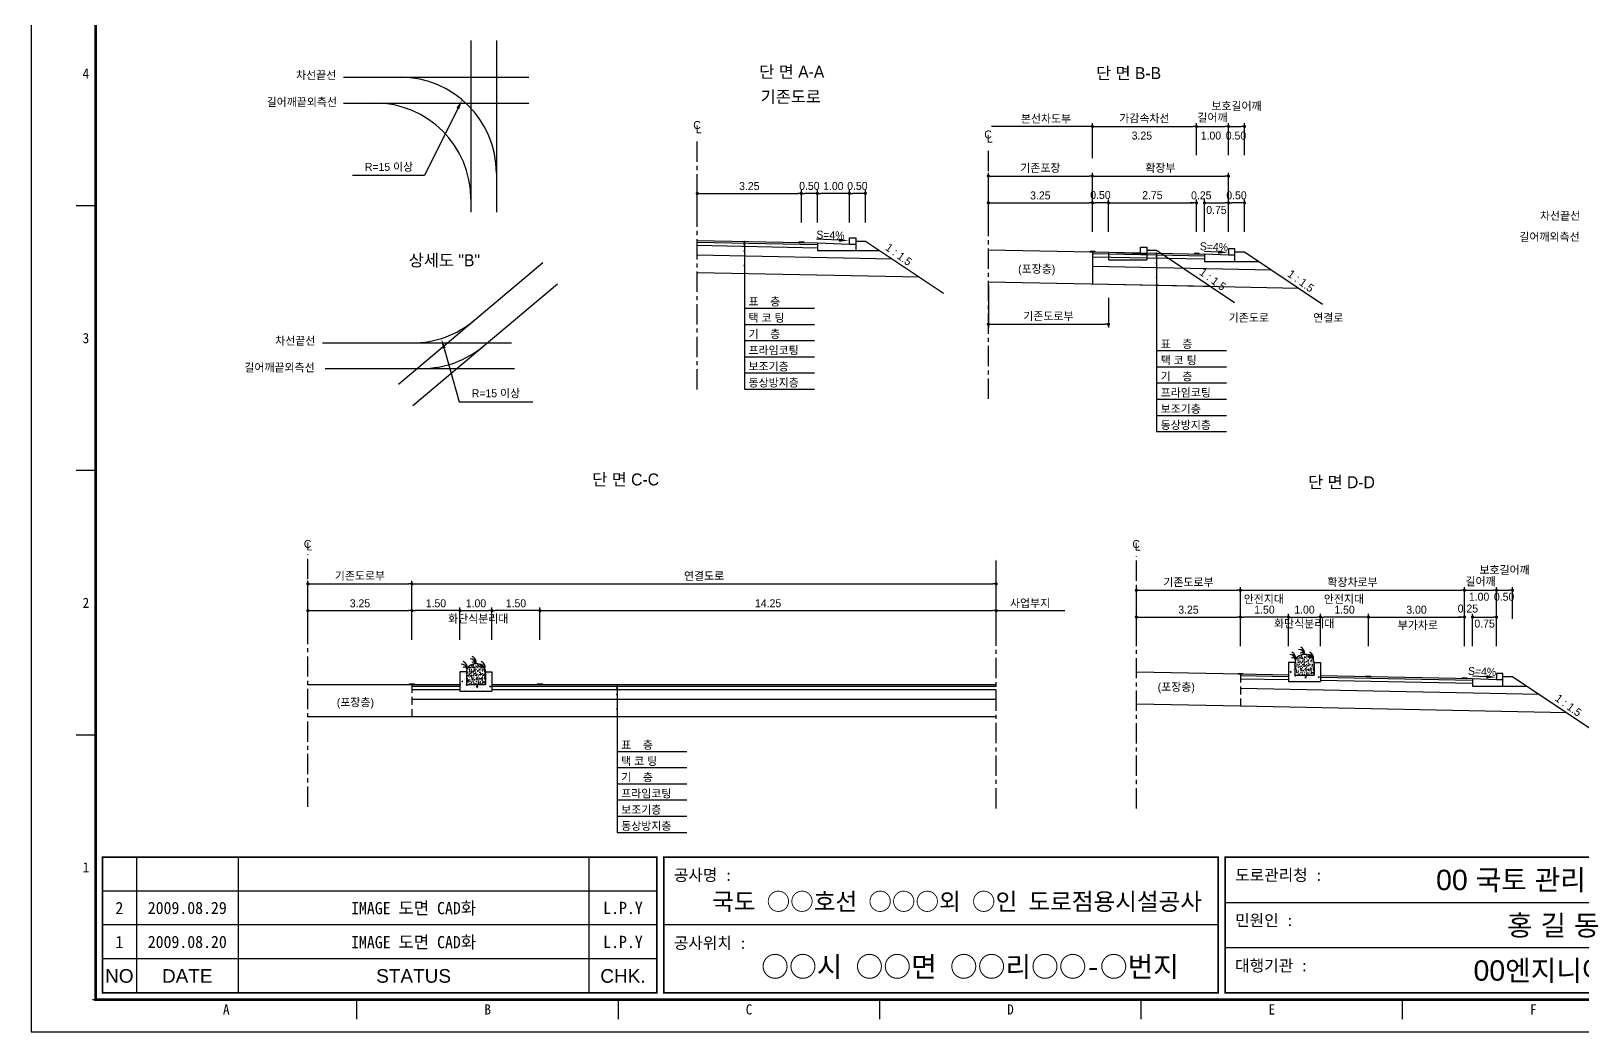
# Model space of a CAD drawing. Header units: millimetres. Extents: x 452 to 876, y 0 to 299.
# Drawn here: x 452.2 to 694.6, y -0.3 to 156.1 of the extents above; entities that cross this region are included whole.
import ezdxf
from ezdxf.enums import TextEntityAlignment as Align

# ---------------------------------------------------------------- set-up
doc = ezdxf.new("R2010")
doc.units = ezdxf.units.MM
doc.linetypes.add('CENTER', pattern=[50.8, 31.75, -6.35, 6.35, -6.35])
doc.linetypes.add('HIDDEN', pattern=[9.525, 6.35, -3.175])
for name, color, linetype in [('CC-GSTR-0004', 4, 'Continuous'), ('CZ-DIMT-0002', 7, 'Continuous'), ('CZ-EXST-0002', 1, 'Continuous'), ('CZ-LIN1-0007', 7, 'Continuous'), ('CZ-LIN2-0003', 3, 'Continuous'), ('CZ-LINE-0001', 7, 'Continuous'), ('CZ-TEXT-BOX0', 7, 'Continuous'), ('TITLE', 7, 'Continuous')]:
    doc.layers.add(name, color=color, linetype=linetype)
doc.styles.add('견고딕', font='arial.ttf')
doc.styles.add('돋움', font='')
doc.styles.add('돋음체', font='')
doc.styles.get('돋움').set_extended_font_data('Dotum')
doc.styles.get('돋음체').set_extended_font_data('DotumChe')

# ---------------------------------------------------------------- blocks, each defined once
blk = doc.blocks.new('_Dot')
at = {"color": 0, "linetype": 'ByBlock', "lineweight": -2}
blk.add_line((-0.5, 0), (-1, 0), dxfattribs=at)
at = {"color": 0, "linetype": 'ByBlock', "const_width": 0.5}
blk.add_lwpolyline([(-0.25, 0, 1), (0.25, 0, 1)], format="xyb", close=True, dxfattribs=at)

msp = doc.modelspace()

# ---------------------------------------------------------------- hatches: boundary and pattern name
at = {"layer": 'CZ-EXST-0002'}
h = msp.add_hatch(dxfattribs=at)
h.set_pattern_fill('AR-SAND', color=256, scale=0.01, style=0)
h.set_pattern_definition([(37.5, (-459.5046, 3538.2849), (-0.016000313, 0.489413237), [0, -0.38608, 0, -0.4318, 0, -0.41275]), (7.5, (-459.5046, 3538.2849), (0.44952328, 0.7168251), [0, -0.20828, 0, -0.34798, 0, -0.13335]), (327.5, (-459.817, 3538.2849), (0.79099237, 0.001437185), [0, -0.127, 0, -0.4572, 0, -0.5969]), (317.5, (-459.817, 3538.2849), (0.76355645, 0.22292932), [0, -0.0635, 0, -0.29972, 0, -0.3429])])
edge = h.paths.add_edge_path()
edge.add_ellipse((651.11, 57.44), major_axis=(-1.5, 0), ratio=0.829212, start_angle=180, end_angle=360)
edge.add_line((649.61, 57.44), (649.61, 55.44))
edge.add_line((649.61, 55.44), (652.61, 55.44))
edge.add_line((652.61, 55.44), (652.61, 57.44))
h = msp.add_hatch(dxfattribs=at)
h.set_pattern_fill('AR-SAND', color=256, scale=0.01, style=0)
h.set_pattern_definition([(37.5, (-588.90746, 3536.82172), (-0.016000313, 0.489413237), [0, -0.38608, 0, -0.4318, 0, -0.41275]), (7.5, (-588.90746, 3536.8217), (0.44952328, 0.7168251), [0, -0.20828, 0, -0.34798, 0, -0.13335]), (327.5, (-589.2199, 3536.82172), (0.79099237, 0.001437185), [0, -0.127, 0, -0.4572, 0, -0.5969]), (317.5, (-589.2199, 3536.8217), (0.76355645, 0.22292932), [0, -0.0635, 0, -0.29972, 0, -0.3429])])
edge = h.paths.add_edge_path()
edge.add_ellipse((521.71, 55.98), major_axis=(-1.5, 0), ratio=0.829212, start_angle=180, end_angle=360)
edge.add_line((520.21, 55.98), (520.21, 53.98))
edge.add_line((520.21, 53.98), (523.21, 53.98))
edge.add_line((523.21, 53.98), (523.21, 55.98))
at = {"layer": 'CZ-LIN1-0007'}
for points in [[(572.9, 123.01), (572.9, 123.13), (572.15, 123.15), (572.15, 123.02)], [(618.36, 121.55), (618.36, 121.68), (617.61, 121.69), (617.61, 121.57)], [(634.61, 121.23), (634.61, 121.35), (633.86, 121.37), (633.86, 121.24)], [(512.09, 53.98), (512.09, 54.1), (511.34, 54.1), (511.34, 53.98)], [(532.09, 53.98), (532.09, 54.1), (531.34, 54.1), (531.34, 53.98)], [(641.49, 55.59), (641.49, 55.72), (640.74, 55.73), (640.74, 55.61)], [(661.49, 55.19), (661.49, 55.32), (660.74, 55.33), (660.74, 55.21)], [(676.49, 54.89), (676.49, 55.02), (675.74, 55.03), (675.74, 54.91)]]:
    msp.add_hatch(color=256, dxfattribs=at).paths.add_polyline_path(points)

# ---------------------------------------------------------------- linework, layer by layer
at = {"color": 0, "linetype": 'ByBlock', "lineweight": -2}
for p, q in [((617.74, 141.15), (617.49, 141.15)), ((603.21, 65.53), (603.46, 65.53))]:
    msp.add_line(p, q, dxfattribs=at)
at = {"color": 0, "linetype": 'ByBlock', "const_width": 0.25}
for points in [[(617.86, 141.15, 1), (618.11, 141.15, 1)], [(603.09, 65.53, 1), (602.84, 65.53, 1)]]:
    msp.add_lwpolyline(points, format="xyb", close=True, dxfattribs=at)
at = {"layer": 'CC-GSTR-0004'}
for p, q in [((580.03, 123.76), (581.03, 123.76)), ((580.03, 122.76), (580.03, 123.76)), ((581.03, 123.76), (581.03, 121.76)), ((575.03, 122.96), (580.03, 122.76)), ((575.03, 122.96), (575.03, 121.76)), ((575.03, 121.76), (581.03, 121.76)), ((580.03, 122.76), (581.03, 122.76))]:
    msp.add_line(p, q, dxfattribs=at)
for points in [[(640.24, 121.06), (639.24, 121.06), (635.49, 121.21), (635.49, 120.06), (640.24, 120.06), (640.24, 122.06), (639.24, 122.06), (639.24, 121.06)], [(682.11, 54.73), (681.11, 54.73), (677.36, 54.88), (677.36, 53.73), (682.11, 53.73), (682.11, 55.73), (681.11, 55.73), (681.11, 54.73)]]:
    msp.add_lwpolyline(points, dxfattribs=at)
at = {"layer": 'CZ-EXST-0002'}
for p, q in [((520.92, 154.57), (520.92, 127.79)), ((524.9, 154.57), (524.9, 127.79)), ((501.02, 148.83), (529.97, 148.83)), ((501.02, 144.81), (529.97, 144.81)), ((601.74, 121.88), (620.49, 121.51)), ((620.49, 121.51), (625.49, 121.31)), ((620.49, 121.51), (620.49, 120.31)), ((625.49, 122.31), (626.49, 122.31)), ((625.49, 121.31), (625.49, 122.31)), ((625.49, 121.31), (626.49, 121.31)), ((626.49, 122.31), (626.49, 120.31)), ((626.49, 121.81), (627.99, 121.81)), ((627.99, 121.81), (640.19, 113.67)), ((509.63, 100.92), (532.18, 119.91)), ((620.49, 120.31), (626.49, 120.31)), ((511.84, 97.55), (534.44, 116.58)), ((601.74, 116.88), (636.41, 116.19)), ((497.76, 107.35), (527.24, 107.35)), ((498.17, 103.35), (527.72, 103.35)), ((519.64, 55.81), (519.64, 55.81)), ((641.11, 55.6), (624.86, 55.93)), ((648.63, 56.34), (648.63, 56.34)), ((648.9, 55.91), (649.05, 55.9)), ((648.91, 55.91), (649.03, 56.06)), ((649.02, 55.89), (648.99, 56.05)), ((649.04, 57.27), (649.04, 57.27)), ((649.35, 56.34), (649.35, 56.34)), ((649.36, 56.27), (649.36, 56.27)), ((649.38, 57.18), (649.38, 57.18)), ((649.45, 56.35), (649.45, 56.35)), ((649.5, 57.15), (649.5, 57.15)), ((652.62, 55.86), (652.62, 55.86)), ((652.65, 56.77), (652.65, 56.77)), ((653.07, 57.1), (653.07, 57.1)), ((653.11, 57.1), (653.11, 57.1)), ((653.22, 56.03), (653.22, 56.03)), ((653.25, 56.87), (653.25, 56.87)), ((653.28, 56.86), (653.28, 56.86)), ((653.42, 56.1), (653.42, 56.1)), ((653.58, 55.98), (653.58, 55.98)), ((495.46, 53.98), (511.71, 53.98)), ((519.21, 54.19), (519.25, 54.24)), ((519.21, 54.01), (519.27, 54)), ((519.22, 54.88), (519.22, 54.88)), ((519.28, 54), (519.25, 54.24)), ((519.37, 53.89), (519.37, 53.89)), ((519.46, 53.51), (519.46, 53.51)), ((519.49, 54.45), (519.65, 54.44)), ((519.51, 54.45), (519.63, 54.59)), ((519.62, 54.43), (519.59, 54.59)), ((519.91, 54.03), (519.91, 54.03)), ((519.94, 54.88), (519.94, 54.88)), ((519.95, 54.8), (519.95, 54.8)), ((519.97, 55.72), (519.97, 55.72)), ((520.01, 53.97), (520.01, 53.97)), ((520.04, 54.89), (520.04, 54.89)), ((520.1, 55.69), (520.1, 55.69)), ((520.19, 53.99), (520.19, 53.99)), ((520.2, 53.94), (520.33, 53.85)), ((520.21, 53.93), (520.34, 53.98)), ((520.32, 53.85), (520.36, 53.98)), ((520.81, 53.45), (520.81, 53.45)), ((521.16, 53.35), (521.16, 53.35)), ((521.76, 53.61), (521.96, 53.82)), ((521.76, 53.62), (521.99, 53.58)), ((521.99, 53.58), (521.96, 53.82)), ((522.17, 53.39), (522.17, 53.39)), ((522.48, 53.54), (522.48, 53.54)), ((522.54, 53.39), (522.54, 53.39)), ((523.21, 54.39), (523.21, 54.39)), ((523.21, 54.2), (523.27, 54.27)), ((523.21, 54.12), (523.29, 54.12)), ((523.26, 54.11), (523.23, 54.27)), ((523.24, 55.31), (523.24, 55.31)), ((523.51, 53.52), (523.51, 53.52)), ((523.53, 53.33), (523.53, 53.33)), ((523.67, 55.64), (523.67, 55.64)), ((523.71, 55.64), (523.71, 55.64)), ((523.79, 53.72), (523.79, 53.72)), ((523.82, 54.56), (523.82, 54.56)), ((523.85, 55.41), (523.85, 55.41)), ((523.85, 53.73), (523.98, 53.65)), ((523.86, 53.72), (524.04, 53.79)), ((523.88, 55.39), (523.88, 55.39)), ((523.97, 53.65), (524.02, 53.8)), ((524.02, 54.63), (524.02, 54.63)), ((524.17, 54.52), (524.17, 54.52)), ((648.61, 55.66), (648.65, 55.7)), ((648.61, 55.47), (648.68, 55.46)), ((648.68, 55.47), (648.65, 55.71)), ((648.78, 55.35), (648.78, 55.35)), ((648.86, 54.97), (648.86, 54.97)), ((649.28, 54.65), (649.28, 54.65)), ((649.32, 55.49), (649.32, 55.49)), ((649.4, 54.63), (649.4, 54.63)), ((649.41, 55.43), (649.41, 55.43)), ((649.6, 55.45), (649.6, 55.45)), ((649.6, 55.4), (649.73, 55.32)), ((649.61, 55.39), (649.74, 55.44)), ((649.71, 54.56), (649.71, 54.56)), ((649.73, 55.32), (649.77, 55.44)), ((650.22, 54.91), (650.22, 54.91)), ((650.57, 54.81), (650.57, 54.81)), ((650.75, 54.57), (650.75, 54.57)), ((651.16, 55.08), (651.39, 55.04)), ((651.17, 55.07), (651.37, 55.28)), ((651.29, 54.44), (651.29, 54.45)), ((651.31, 54.77), (651.31, 54.77)), ((651.39, 55.05), (651.36, 55.29)), ((651.57, 54.85), (651.57, 54.85)), ((651.89, 55), (651.89, 55)), ((651.95, 54.85), (651.95, 54.85)), ((652.11, 54.51), (652.11, 54.51)), ((652.45, 54.45), (652.45, 54.45)), ((652.61, 55.66), (652.68, 55.74)), ((652.61, 55.59), (652.69, 55.58)), ((652.67, 55.57), (652.64, 55.73)), ((652.91, 54.98), (652.91, 54.98)), ((652.93, 54.8), (652.93, 54.8)), ((653.19, 55.18), (653.19, 55.18)), ((653.25, 55.2), (653.38, 55.11)), ((653.26, 55.19), (653.44, 55.26)), ((653.38, 55.11), (653.43, 55.27)), ((653.46, 54.46), (653.46, 54.46)), ((519.88, 53.19), (519.88, 53.19)), ((519.99, 53.16), (519.99, 53.16)), ((520.3, 53.1), (520.3, 53.1)), ((521.35, 53.11), (521.35, 53.11)), ((521.89, 52.98), (521.89, 52.98)), ((521.91, 53.31), (521.91, 53.31)), ((522.71, 53.05), (522.71, 53.05)), ((523.05, 52.98), (523.05, 52.98)), ((524.06, 52.99), (524.06, 52.99)), ((641.11, 50.6), (624.86, 50.93)), ((495.46, 48.98), (511.71, 48.98))]:
    msp.add_line(p, q, dxfattribs=at)
at = {"layer": 'CZ-LIN1-0007'}
for p, q in [((572.15, 123.15), (572.9, 123.13)), ((572.15, 123.02), (572.9, 123.01)), ((572.9, 123.13), (572.9, 123.01)), ((617.61, 121.69), (618.36, 121.68)), ((617.61, 121.57), (618.36, 121.55)), ((618.36, 121.68), (618.36, 121.55)), ((633.86, 121.37), (634.61, 121.35)), ((633.86, 121.24), (634.61, 121.23)), ((634.61, 121.35), (634.61, 121.23)), ((511.34, 53.98), (511.34, 54.1)), ((511.34, 54.1), (512.09, 54.1)), ((512.09, 53.98), (511.34, 53.98)), ((512.09, 54.1), (512.09, 53.98)), ((531.34, 54.1), (532.09, 54.1)), ((531.34, 53.98), (531.34, 54.1)), ((532.09, 53.98), (531.34, 53.98)), ((532.09, 54.1), (532.09, 53.98)), ((640.74, 55.61), (640.74, 55.73)), ((640.74, 55.73), (641.49, 55.72)), ((641.49, 55.59), (640.74, 55.61)), ((641.49, 55.72), (641.49, 55.59)), ((660.74, 55.33), (661.49, 55.32)), ((660.74, 55.21), (660.74, 55.33)), ((661.49, 55.19), (660.74, 55.21)), ((661.49, 55.32), (661.49, 55.19)), ((675.74, 54.91), (675.74, 55.03)), ((675.74, 55.03), (676.49, 55.02)), ((676.49, 54.89), (675.74, 54.91)), ((676.49, 55.02), (676.49, 54.89))]:
    msp.add_line(p, q, dxfattribs=at)
at = {"layer": 'CZ-LIN2-0003'}
for p, q in [((556.28, 123.34), (575.03, 122.96)), ((556.28, 123.09), (575.03, 122.71)), ((556.28, 122.59), (575.03, 122.21)), ((581.03, 123.26), (582.53, 123.26)), ((581.03, 121.76), (584.78, 121.76)), ((582.53, 123.26), (594.73, 115.13)), ((617.99, 121.56), (617.99, 116.56)), ((617.99, 121.56), (635.49, 121.21)), ((617.99, 121.31), (635.49, 120.96)), ((640.24, 121.56), (641.74, 121.56)), ((641.74, 121.56), (653.94, 113.42)), ((556.28, 121.09), (586.7, 120.48)), ((617.99, 120.81), (635.49, 120.46)), ((617.99, 119.31), (645.95, 118.75)), ((640.24, 120.06), (643.99, 120.06)), ((556.28, 118.34), (590.96, 117.65)), ((617.99, 116.56), (650.2, 115.91)), ((520.21, 55.98), (519.21, 55.98)), ((519.21, 55.98), (519.21, 52.98)), ((520.21, 55.98), (520.21, 53.98)), ((523.21, 55.98), (523.21, 53.98)), ((523.21, 55.98), (524.21, 55.98)), ((524.21, 55.98), (524.21, 52.98)), ((649.61, 57.44), (648.61, 57.44)), ((648.61, 57.44), (648.61, 54.44)), ((649.61, 57.44), (649.61, 55.44)), ((652.61, 57.44), (653.61, 57.44)), ((652.61, 57.44), (652.61, 55.44)), ((653.61, 57.44), (653.61, 54.44)), ((511.71, 53.98), (519.21, 53.98)), ((511.71, 53.73), (519.21, 53.73)), ((520.21, 53.98), (523.21, 53.98)), ((524.21, 53.98), (602.96, 53.98)), ((524.21, 53.73), (602.96, 53.73)), ((648.61, 55.45), (641.11, 55.6)), ((648.61, 55.2), (641.11, 55.35)), ((648.61, 54.7), (641.11, 54.85)), ((687.83, 52.42), (641.11, 53.35)), ((648.61, 54.44), (653.61, 54.44)), ((649.61, 55.44), (652.61, 55.44)), ((677.36, 54.88), (653.61, 55.35)), ((677.36, 54.63), (653.61, 55.1)), ((677.36, 54.13), (653.61, 54.6)), ((682.11, 55.23), (683.61, 55.23)), ((682.11, 53.73), (685.86, 53.73)), ((683.61, 55.23), (695.82, 47.09)), ((511.71, 53.23), (519.21, 53.23)), ((511.71, 51.73), (602.96, 51.73)), ((519.21, 52.98), (524.21, 52.98)), ((524.21, 53.23), (602.96, 53.23)), ((511.71, 48.98), (602.96, 48.98)), ((692.08, 49.58), (641.11, 50.6))]:
    msp.add_line(p, q, dxfattribs=at)
for centre, radius, start, end in [((509.9, 133.83), 15, 0, 90), ((505.92, 129.81), 15, 0, 90), ((511.79, 122.35), 15, 270, 310.097), ((513.25, 118.35), 15, 270, 310.097), ((520.73, 57.44), 1, 347.1802, 67.3267), ((648.85, 57.78), 0.88, 7.8639, 92.7752), ((649.31, 57.75), 0.44, 19.771, 124.0366), ((648.74, 58.12), 1, 347.1802, 67.3267), ((650.24, 58.56), 0.88, 7.8639, 92.7752), ((650.7, 58.53), 0.44, 19.771, 124.0366), ((650.13, 58.91), 1, 347.1802, 67.3267), ((651.64, 57.78), 0.88, 7.8639, 92.7752), ((652.09, 57.75), 0.44, 19.771, 124.0366), ((651.53, 58.12), 1, 347.1802, 67.3267), ((519.44, 56.31), 0.88, 7.8639, 92.7752), ((519.9, 56.29), 0.44, 19.771, 124.0366), ((519.34, 56.66), 1, 347.1802, 67.3267), ((520.84, 57.1), 0.88, 7.8639, 92.7752), ((521.3, 57.07), 0.44, 19.771, 124.0366), ((522.23, 56.31), 0.88, 7.8639, 92.7752), ((522.69, 56.29), 0.44, 19.771, 124.0366), ((522.13, 56.66), 1, 347.1802, 67.3267)]:
    msp.add_arc(centre, radius, start, end, dxfattribs=at)
for centre in [(651.11, 57.44), (521.71, 55.98)]:
    msp.add_ellipse(centre, major_axis=(-1.5, 0), ratio=0.829212, start_param=3.141593, end_param=6.283185, dxfattribs=at)
at = {"layer": 'CZ-LINE-0001'}
for p, q in [((617.99, 141.15), (602.24, 141.15)), ((617.99, 136.18), (617.99, 141.65)), ((617.99, 136.68), (617.99, 141.65)), ((618.49, 141.15), (633.74, 141.15)), ((634.24, 136.68), (634.24, 141.65)), ((634.24, 136.68), (634.24, 141.65)), ((634.74, 141.15), (638.74, 141.15)), ((639.24, 136.68), (639.24, 141.65)), ((639.24, 136.68), (639.24, 141.65)), ((639.74, 141.15), (641.24, 141.15)), ((641.74, 136.68), (641.74, 141.65)), ((601.74, 129.73), (601.74, 133.9)), ((602.24, 133.4), (617.49, 133.4)), ((617.99, 129.73), (617.99, 133.9)), ((617.99, 129.73), (617.99, 133.9)), ((618.49, 133.4), (638.74, 133.4)), ((639.24, 129.73), (639.24, 133.9)), ((556.28, 126.13), (556.28, 131.19)), ((572.53, 126.13), (572.53, 131.19)), ((572.53, 126.13), (572.53, 131.19)), ((575.03, 126.13), (575.03, 131.19)), ((575.03, 126.13), (575.03, 131.19)), ((580.03, 128.58), (580.03, 131.19)), ((580.03, 126.13), (580.03, 131.19)), ((582.53, 126.13), (582.53, 131.19)), ((556.78, 130.69), (572.03, 130.69)), ((574.53, 130.69), (573.03, 130.69)), ((579.53, 130.69), (575.53, 130.69)), ((582.03, 130.69), (580.53, 130.69)), ((601.74, 124.68), (601.74, 129.73)), ((602.24, 129.23), (617.49, 129.23)), ((617.99, 124.68), (617.99, 129.73)), ((617.99, 124.68), (617.99, 129.73)), ((619.99, 129.23), (618.49, 129.23)), ((620.49, 124.68), (620.49, 129.73)), ((620.49, 124.68), (620.49, 129.73)), ((620.99, 129.23), (633.74, 129.23)), ((633.74, 129.23), (633.24, 129.23)), ((634.24, 124.68), (634.24, 129.73)), ((634.24, 124.68), (634.24, 129.73)), ((635.49, 124.68), (635.49, 129.73)), ((635.49, 124.68), (635.49, 129.73)), ((635.99, 129.23), (636.49, 129.23)), ((635.99, 129.23), (638.74, 129.23)), ((639.24, 127.12), (639.24, 129.73)), ((639.24, 124.68), (639.24, 129.73)), ((641.24, 129.23), (639.74, 129.23)), ((641.74, 124.68), (641.74, 129.73)), ((563.63, 123.2), (563.63, 100.12)), ((628, 121.36), (628, 93.5)), ((601.74, 116.38), (601.74, 109.76)), ((620.49, 114.38), (620.49, 109.76)), ((563.63, 112.78), (574.57, 112.78)), ((563.63, 110.24), (574.57, 110.24)), ((602.24, 110.26), (619.99, 110.26)), ((563.63, 107.71), (574.57, 107.71)), ((563.63, 105.18), (574.57, 105.18)), ((628, 106.16), (638.93, 106.16)), ((563.63, 102.65), (574.57, 102.65)), ((628, 103.62), (638.93, 103.62)), ((563.63, 100.12), (574.57, 100.12)), ((628, 101.09), (638.93, 101.09)), ((628, 98.56), (638.93, 98.56)), ((628, 96.03), (638.93, 96.03)), ((628, 93.5), (638.93, 93.5)), ((495.46, 66.03), (495.46, 70.2)), ((495.96, 69.7), (511.21, 69.7)), ((511.71, 66.03), (511.71, 70.2)), ((511.71, 66.03), (511.71, 70.2)), ((512.21, 69.7), (602.46, 69.7)), ((602.96, 66.03), (602.96, 70.2)), ((624.86, 65.03), (624.86, 69.21)), ((625.36, 68.71), (640.61, 68.71)), ((641.11, 65.03), (641.11, 69.21)), ((641.11, 65.03), (641.11, 69.21)), ((641.61, 68.71), (675.61, 68.71)), ((676.11, 65.03), (676.11, 69.21)), ((676.11, 64.23), (676.11, 69.21)), ((676.61, 68.71), (680.61, 68.71)), ((681.11, 64.23), (681.11, 69.21)), ((681.11, 64.23), (681.11, 69.21)), ((681.61, 68.71), (683.11, 68.71)), ((683.61, 64.23), (683.61, 69.21)), ((495.46, 60.97), (495.46, 66.03)), ((495.96, 65.53), (511.21, 65.53)), ((511.71, 60.97), (511.71, 66.03)), ((511.71, 60.97), (511.71, 66.03)), ((518.71, 65.53), (512.21, 65.53)), ((519.21, 60.97), (519.21, 66.03)), ((519.21, 60.97), (519.21, 66.03)), ((519.71, 65.53), (523.71, 65.53)), ((524.21, 60.97), (524.21, 66.03)), ((524.21, 60.97), (524.21, 66.03)), ((531.21, 65.53), (524.71, 65.53)), ((531.71, 60.97), (531.71, 66.03)), ((531.71, 60.97), (531.71, 66.03)), ((532.21, 65.53), (602.46, 65.53)), ((602.96, 60.97), (602.96, 66.03)), ((602.96, 60.97), (602.96, 66.03)), ((603.46, 65.53), (613.68, 65.53)), ((624.86, 59.98), (624.86, 65.03)), ((625.36, 64.53), (640.61, 64.53)), ((641.11, 59.98), (641.11, 65.03)), ((641.11, 59.98), (641.11, 65.03)), ((648.11, 64.53), (641.61, 64.53)), ((648.61, 59.98), (648.61, 65.03)), ((648.61, 59.98), (648.61, 65.03)), ((649.11, 64.53), (653.11, 64.53)), ((653.61, 59.98), (653.61, 65.03)), ((653.61, 59.98), (653.61, 65.03)), ((660.62, 64.53), (654.11, 64.53)), ((661.11, 59.98), (661.11, 65.03)), ((661.12, 59.98), (661.12, 65.03)), ((661.61, 64.53), (675.61, 64.53)), ((675.61, 64.53), (675.11, 64.53)), ((676.11, 59.98), (676.11, 65.03)), ((676.11, 59.98), (676.11, 65.03)), ((677.36, 59.98), (677.36, 65.03)), ((677.36, 59.98), (677.36, 65.03)), ((677.86, 64.53), (680.61, 64.53)), ((677.86, 64.53), (678.36, 64.53)), ((681.11, 59.98), (681.11, 65.03)), ((543.74, 53.98), (543.74, 30.89)), ((543.74, 43.55), (554.67, 43.55)), ((543.74, 41.02), (554.67, 41.02)), ((543.74, 38.49), (554.67, 38.49)), ((543.74, 35.96), (554.67, 35.96)), ((543.74, 33.42), (554.67, 33.42)), ((543.74, 30.89), (554.67, 30.89))]:
    msp.add_line(p, q, dxfattribs=at)
at = {"layer": 'CZ-LINE-0001', "linetype": 'CENTER', "ltscale": 0.1}
for p, q in [((556.28, 100.06), (556.28, 139.44)), ((601.74, 98.61), (601.74, 137.99)), ((495.46, 34.9), (495.46, 74.28)), ((602.96, 34.65), (602.96, 74.03)), ((624.86, 34.64), (624.86, 74.02))]:
    msp.add_line(p, q, dxfattribs=at)
at = {"layer": 'CZ-LINE-0001', "linetype": 'HIDDEN', "ltscale": 0.2}
for p, q in [((511.71, 53.98), (511.71, 48.98)), ((641.11, 55.6), (641.11, 50.6))]:
    msp.add_line(p, q, dxfattribs=at)
at = {"layer": 'CZ-LINE-0001'}
for points in [[(518.88, 143.95), (513.65, 133.48), (502.41, 133.48)], [(578.4, 123.39), (574.9, 123.53)], [(637.63, 121.53), (635.49, 121.61)], [(516.74, 106.48), (519.11, 98.12), (530.61, 98.12)], [(679.51, 55.2), (677.37, 55.28)]]:
    msp.add_lwpolyline(points, dxfattribs=at)
at = {"layer": 'CZ-LINE-0001', "linetype": 'ByBlock'}
for centre, start, end in [((563.63, 122.45), 0, 180), ((563.63, 122.45), 0, 180), ((563.63, 122.45), 180, 0), ((563.63, 122.45), 180, 0), ((563.63, 121.66), 0, 180), ((563.63, 121.66), 0, 180), ((563.63, 121.66), 180, 0), ((563.63, 121.66), 180, 0), ((563.63, 123.14), 0, 180), ((563.63, 123.14), 0, 180), ((563.63, 123.14), 180, 0), ((563.63, 123.14), 180, 0), ((563.63, 122.94), 0, 180), ((563.63, 122.94), 0, 180), ((563.63, 122.94), 180, 0), ((563.63, 122.94), 180, 0), ((563.63, 122.7), 0, 180), ((563.63, 122.7), 0, 180), ((563.63, 122.7), 180, 0), ((563.63, 122.7), 180, 0), ((628, 121.3), 0, 180), ((628, 121.3), 0, 180), ((628, 121.3), 180, 0), ((628, 121.3), 180, 0), ((563.63, 119.42), 0, 180), ((563.63, 119.42), 0, 180), ((563.63, 119.42), 180, 0), ((563.63, 119.42), 180, 0), ((627.99, 120.61), 0, 180), ((627.99, 120.61), 0, 180), ((627.99, 120.61), 180, 0), ((627.99, 120.61), 180, 0), ((627.99, 119.82), 0, 180), ((627.99, 119.82), 0, 180), ((627.99, 119.82), 180, 0), ((627.99, 119.82), 180, 0), ((628, 121.1), 0, 180), ((628, 121.1), 0, 180), ((628, 121.1), 180, 0), ((628, 121.1), 180, 0), ((628, 120.86), 0, 180), ((628, 120.86), 0, 180), ((628, 120.86), 180, 0), ((628, 120.86), 180, 0), ((627.99, 117.58), 0, 180), ((627.99, 117.58), 0, 180), ((627.99, 117.58), 180, 0), ((627.99, 117.58), 180, 0), ((543.74, 53.92), 0, 180), ((543.74, 53.92), 0, 180), ((543.74, 53.92), 180, 0), ((543.74, 53.92), 180, 0), ((543.74, 53.71), 0, 180), ((543.74, 53.71), 0, 180), ((543.74, 53.71), 180, 0), ((543.74, 53.71), 180, 0), ((543.74, 53.48), 0, 180), ((543.74, 53.48), 0, 180), ((543.74, 53.48), 180, 0), ((543.74, 53.48), 180, 0), ((543.73, 53.23), 0, 180), ((543.73, 53.23), 0, 180), ((543.73, 53.23), 180, 0), ((543.73, 53.23), 180, 0), ((543.73, 52.43), 0, 180), ((543.73, 52.43), 0, 180), ((543.73, 52.43), 180, 0), ((543.73, 52.43), 180, 0), ((543.73, 50.19), 0, 180), ((543.73, 50.19), 0, 180), ((543.73, 50.19), 180, 0), ((543.73, 50.19), 180, 0)]:
    msp.add_arc(centre, 0.0625, start, end, dxfattribs=at)
at = {"layer": 'CZ-LINE-0001'}
for points in [[(518.65, 144.06), (519.55, 145.29), (519.1, 143.84)], [(578.41, 123.63), (579.9, 123.33), (578.39, 123.14)], [(637.64, 121.78), (639.13, 121.47), (637.62, 121.28)], [(516.5, 106.41), (516.34, 107.93), (516.98, 106.55)], [(679.52, 55.45), (681.01, 55.14), (679.5, 54.95)]]:
    msp.add_solid(points, dxfattribs=at)
at = {"layer": 'TITLE', "color": 7, "linetype": 'Continuous'}
for p, q in [((462.3, 128.75), (459.28, 128.75)), ((462.3, 87.42), (459.28, 87.42)), ((462.3, 46.09), (459.28, 46.09)), ((503.12, 1.74), (503.12, 4.76)), ((543.95, 1.74), (543.95, 4.76)), ((584.77, 1.74), (584.77, 4.76)), ((625.6, 1.74), (625.6, 4.76)), ((666.42, 1.74), (666.42, 4.76))]:
    msp.add_line(p, q, dxfattribs=at)
at = {"layer": 'TITLE', "ltscale": 150}
for p, q in [((468.67, 27.05), (468.67, 5.83)), ((484.58, 27.05), (484.58, 5.83)), ((539.36, 27.05), (539.36, 5.83)), ((549.97, 21.74), (463.36, 21.74)), ((638.7, 19.97), (725.31, 19.97)), ((549.97, 16.44), (463.36, 16.44)), ((637.64, 16.44), (551.03, 16.44)), ((638.7, 12.9), (725.31, 12.9)), ((549.97, 11.13), (463.36, 11.13))]:
    msp.add_line(p, q, dxfattribs=at)
at = {"layer": 'TITLE'}
msp.add_line((870.66, 4.76), (461.8, 4.76), dxfattribs=at)
msp.add_lwpolyline([(452.22, -0.27), (875.58, -0.27), (875.58, 299.11), (452.22, 299.11)], close=True, dxfattribs=at)
at = {"layer": 'TITLE', "linetype": 'Continuous', "const_width": 0.403}
msp.add_lwpolyline([(462.3, 4.76), (462.3, 294.07), (870.55, 294.07), (870.55, 4.76)], close=True, dxfattribs=at)
at = {"layer": 'TITLE', "ltscale": 150, "const_width": 0.265}
for points in [[(463.36, 27.05), (549.97, 27.05), (549.97, 5.83), (463.36, 5.83)], [(551.03, 27.05), (637.64, 27.05), (637.64, 5.83), (551.03, 5.83)], [(725.31, 5.83), (638.7, 5.83), (638.7, 27.05), (725.31, 27.05)]]:
    msp.add_lwpolyline(points, close=True, dxfattribs=at)

# ---------------------------------------------------------------- block references
at = {"layer": 'CZ-LINE-0001', "xscale": 0.5, "yscale": 0.5, "zscale": 0.5, "rotation": 180}
for p in [(617.99, 141.15), (634.24, 141.15), (639.24, 141.15), (601.74, 133.4), (617.99, 133.4), (556.28, 130.69), (572.53, 130.69), (575.03, 130.69), (580.03, 130.69), (601.74, 129.23), (617.99, 129.23), (620.49, 129.23), (635.49, 129.23), (635.49, 129.23), (639.24, 129.23), (601.74, 110.26), (495.46, 69.7), (511.71, 69.7), (624.86, 68.71), (641.11, 68.71), (676.11, 68.71), (681.11, 68.71), (495.46, 65.53), (511.71, 65.53), (519.21, 65.53), (524.21, 65.53), (531.71, 65.53), (624.86, 64.53), (641.11, 64.53), (648.61, 64.53), (653.61, 64.53), (661.11, 64.53), (677.36, 64.53), (677.36, 64.53)]:
    msp.add_blockref('_Dot', p, dxfattribs=at)
at = {"layer": 'CZ-LINE-0001', "xscale": 0.5, "yscale": 0.5, "zscale": 0.5}
for p in [(634.24, 141.15), (639.24, 141.15), (641.74, 141.15), (617.99, 133.4), (639.24, 133.4), (572.53, 130.69), (575.03, 130.69), (580.03, 130.69), (582.53, 130.69), (617.99, 129.23), (620.49, 129.23), (634.24, 129.23), (634.24, 129.23), (639.24, 129.23), (641.74, 129.23), (620.49, 110.26), (511.71, 69.7), (602.96, 69.7), (641.11, 68.71), (676.11, 68.71), (681.11, 68.71), (683.61, 68.71), (511.71, 65.53), (519.21, 65.53), (524.21, 65.53), (531.71, 65.53), (602.96, 65.53), (641.11, 64.53), (648.61, 64.53), (653.61, 64.53), (661.12, 64.53), (676.11, 64.53), (676.11, 64.53), (681.11, 64.53)]:
    msp.add_blockref('_Dot', p, dxfattribs=at)

# ---------------------------------------------------------------- texts
at = {"layer": 'CZ-DIMT-0002', "style": '돋움'}
for s, p in [('차선끝선', (496.75, 149.16)), ('길어깨끝외측선', (494.51, 144.96)), ('C', (556.24, 141.37)), ('L', (556.5, 140.71)), ('C', (601.7, 139.91)), ('L', (601.96, 139.25)), ('R=15 이상', (508.13, 134.84)), ('차선끝선', (691.03, 127.2)), ('차선끝선', (493.49, 107.68)), ('길어깨끝외측선', (491.03, 103.5)), ('R=15 이상', (524.83, 99.48)), ('C', (495.42, 75.95)), ('L', (495.68, 75.55)), ('C', (624.82, 75.93)), ('L', (625.09, 75.53))]:
    msp.add_text(s, height=1.25, dxfattribs=at).set_placement(p, align=Align.MIDDLE_CENTER)
for s, p in [('3.25', (624.12, 139.1)), ('1.00', (634.91, 139.1)), ('0.50', (638.82, 139.1)), ('길어깨외측선', (684.68, 123.29)), ('(포장층)', (606.39, 118.27)), ('표    층', (564.28, 113.17)), ('택 코 팅', (564.28, 110.63)), ('기존도로', (639.28, 110.66)), ('연결로', (652.47, 110.66)), ('기    층', (564.28, 108.1)), ('프라임코팅', (564.28, 105.57)), ('표    층', (628.65, 106.55)), ('보조기층', (564.28, 103.04)), ('택 코 팅', (628.65, 104.01)), ('동상방지층', (564.28, 100.51)), ('기    층', (628.65, 101.48)), ('프라임코팅', (628.65, 98.95)), ('보조기층', (628.65, 96.42)), ('동상방지층', (628.65, 93.89)), ('안전지대', (641.63, 66.72)), ('안전지대', (654.13, 66.72)), ('1.00', (676.79, 67.08)), ('0.50', (680.7, 67.08)), ('사업부지', (605.12, 66.06)), ('화단식분리대', (517.36, 63.65)), ('화단식분리대', (646.36, 62.89)), ('부가차로', (665.69, 62.66)), ('(포장층)', (628.19, 52.99)), ('(포장층)', (499.98, 50.59)), ('표    층', (544.39, 43.94)), ('택 코 팅', (544.39, 41.41)), ('기    층', (544.39, 38.88)), ('프라임코팅', (544.39, 36.35)), ('보조기층', (544.39, 33.81)), ('동상방지층', (544.39, 31.28))]:
    msp.add_text(s, height=1.25, dxfattribs=at).set_placement(p)
for s, rotation, p in [('S=4%', 357.7094, (577.07, 124.19)), ('1 : 1.5', 323.8881, (587.74, 121.15)), ('S=4%', 357.7094, (636.97, 122.36)), ('1 : 1.5', 323.8881, (636.79, 117.27)), ('1 : 1.5', 323.8881, (650.54, 117.02)), ('S=4%', 357.7094, (678.85, 56.03)), ('1 : 1.5', 323.8881, (692.34, 50.74))]:
    msp.add_text(s, height=1.25, rotation=rotation, dxfattribs=at).set_placement(p, align=Align.MIDDLE_CENTER)
at = {"layer": 'CZ-DIMT-0002', "insert": (610.74, 142.29), "char_height": 1.25, "attachment_point": 5, "style": '돋움'}
msp.add_mtext('본선차도부', dxfattribs=at)
at = {"layer": 'CZ-LINE-0001', "char_height": 1.25, "attachment_point": 5, "style": '돋움'}
for s, insert in [('\\A1;가감속차선', (626.11, 142.35)), ('\\A1;길어깨', (636.74, 142.47)), ('\\A1;보호길어깨', (640.49, 144.27)), ('\\A1;기존포장', (609.86, 134.6)), ('\\A1;확장부', (628.61, 134.6)), ('\\A1;3.25', (564.4, 131.83)), ('\\A1;0.50', (573.78, 131.86)), ('\\A1;1.00', (577.53, 131.83)), ('\\A1;0.50', (581.28, 131.85)), ('\\A1;3.25', (609.86, 130.37)), ('\\A1;0.50', (619.24, 130.44)), ('\\A1;2.75', (627.36, 130.41)), ('\\A1;0.25', (634.99, 130.38)), ('\\A1;0.50', (640.49, 130.39)), ('\\A1;0.75', (637.36, 128.1)), ('\\A1;기존도로부', (611.11, 111.46)), ('\\A1;기존도로부', (503.59, 70.9)), ('\\A1;연결도로', (557.34, 70.89)), ('\\A1;기존도로부', (632.99, 69.9)), ('\\A1;확장차로{\\fGulimChe|b0|i0|c129|p32;부}', (658.61, 69.91)), ('\\A1;길어깨', (678.61, 70.03)), ('\\A1;보호길어깨', (682.36, 71.82)), ('\\A1;3.25', (503.59, 66.67)), ('\\A1;1.50', (515.46, 66.67)), ('\\A1;1.00', (521.71, 66.67)), ('\\A1;1.50', (527.96, 66.67)), ('\\A1;14.25', (567.34, 66.67)), ('\\A1;3.25', (632.99, 65.67)), ('\\A1;1.50', (644.86, 65.68)), ('\\A1;1.00', (651.11, 65.68)), ('\\A1;1.50', (657.37, 65.68)), ('\\A1;3.00', (668.61, 65.67)), ('\\A1;0.25', (676.63, 65.85)), ('\\A1;0.75', (679.24, 63.5))]:
    msp.add_mtext(s, dxfattribs=dict(at, insert=insert))
at = {"layer": 'CZ-TEXT-BOX0', "style": '돋움'}
for s, p in [('단 면 A-A', (571.04, 149.69)), ('단 면 B-B', (623.64, 149.48)), ('기존도로', (570.89, 145.79)), ('상세도 "B"', (516.78, 120.25)), ('단 면 C-C', (545.09, 86.02)), ('단 면 D-D', (656.89, 85.59))]:
    msp.add_text(s, height=1.875, dxfattribs=at).set_placement(p, align=Align.MIDDLE_CENTER)
at = {"layer": 'TITLE', "color": 3, "linetype": 'Continuous', "style": '돋음체'}
for s, p in [('4', (460.79, 149.42)), ('3', (460.79, 108.09)), ('2', (460.79, 66.76)), ('1', (460.79, 25.43)), ('A', (482.71, 3.25)), ('B', (523.54, 3.25)), ('C', (564.36, 3.25)), ('D', (605.19, 3.25)), ('E', (646.01, 3.25)), ('F', (686.84, 3.25))]:
    msp.add_text(s, height=1.59, dxfattribs=at).set_placement(p, align=Align.MIDDLE)
at = {"layer": 'TITLE', "style": '돋음체'}
for s, p in [('공사명 : ', (552.62, 23.33)), ('도로관리청 :', (640.29, 23.33)), ('민원인 :', (640.29, 16.26)), ('공사위치 :', (552.62, 12.72)), ('대행기관 :', (640.29, 9.19))]:
    msp.add_text(s, height=1.804, dxfattribs=at).set_placement(p)
at = {"layer": 'TITLE', "color": 7, "linetype": 'Continuous'}
for s, height, style, p in [('00 국토 관리 사무소', 3.1832, '견고딕', (689.97, 23.51)), ('국도 ○○호선 ○○○외 ○인 도로점용시설공사', 2.7, '돋음체', (596.84, 20.12)), ('홍 길 동', 3.183, '견고딕', (689.97, 16.44)), ('○○시 ○○면 ○○리○○-○번지', 3.1832, '돋음체', (598.87, 9.96)), ('00엔지니어링', 3.183, '견고딕', (689.97, 9.36))]:
    msp.add_text(s, height=height, dxfattribs=dict(at, style=style)).set_placement(p, align=Align.MIDDLE)
at = {"layer": 'TITLE', "color": 1, "linetype": 'Continuous', "style": '돋음체'}
msp.add_text('2', height=1.91, dxfattribs=at).set_placement((466.01, 19.09), align=Align.MIDDLE)
at = {"layer": 'TITLE', "linetype": 'Continuous'}
for s, height, style, p in [('2009.08.29', 1.91, '돋음체', (476.62, 19.09)), ('L.P.Y', 1.91, '돋음체', (544.67, 19.09)), ('1', 1.91, '돋음체', (466.01, 13.78)), ('2009.08.20', 1.91, '돋음체', (476.62, 13.78)), ('L.P.Y', 1.91, '돋음체', (544.67, 13.78)), ('NO', 2.122, '견고딕', (466.01, 8.48)), ('DATE', 2.122, '견고딕', (476.62, 8.48)), ('STATUS', 2.122, '견고딕', (511.97, 8.48)), ('CHK.', 2.122, '견고딕', (544.67, 8.48))]:
    msp.add_text(s, height=height, dxfattribs=dict(at, style=style)).set_placement(p, align=Align.MIDDLE)
at = {"layer": 'TITLE', "style": '돋음체'}
for p in [(511.97, 19.09), (511.97, 13.78)]:
    msp.add_text('IMAGE 도면 CAD화', height=1.9099, dxfattribs=at).set_placement(p, align=Align.MIDDLE)

doc.saveas('drawing.dxf')
